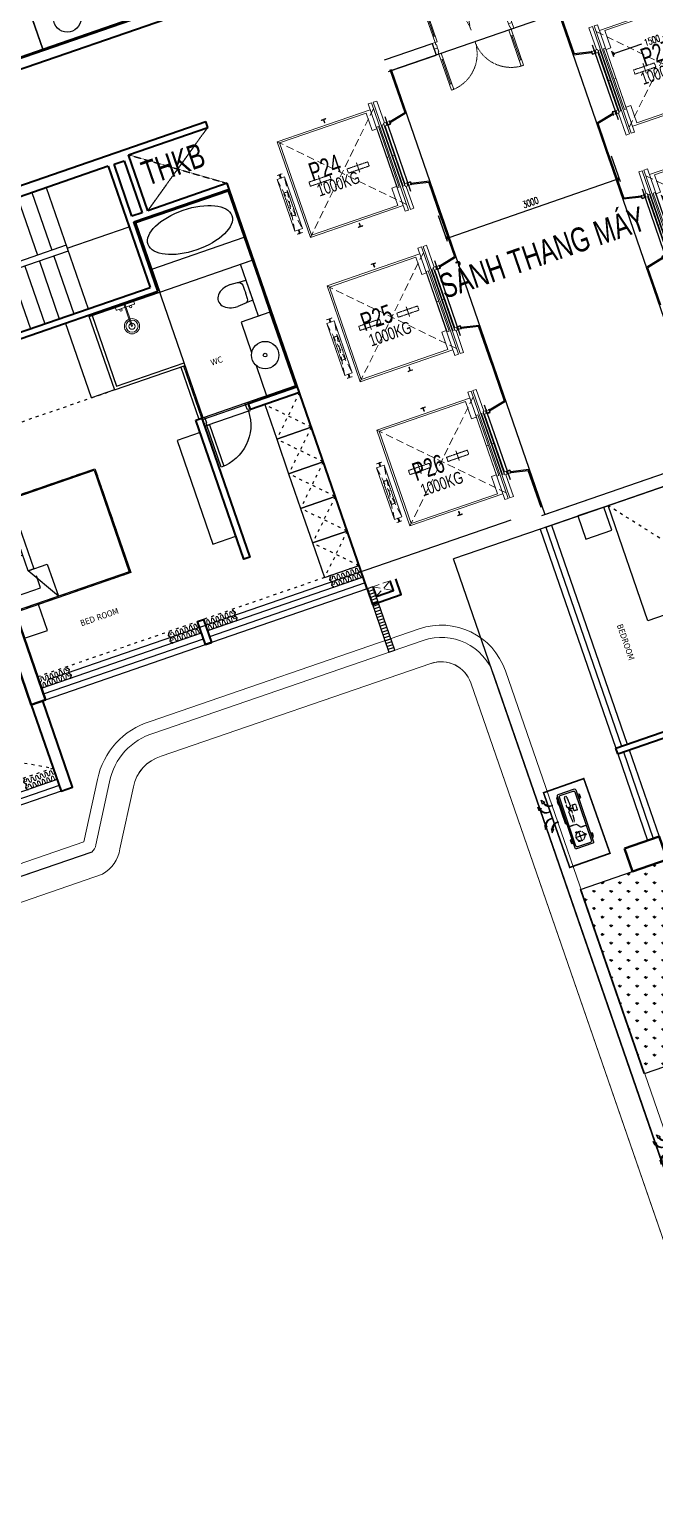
# Model space of a CAD drawing. Header units: millimetres. Extents: x -361681467 to 361175952, y -1292982 to 1550216.
# Drawn here: x -78255 to -68012, y 20331 to 44572 of the extents above; entities that cross this region are included whole.
import ezdxf
from ezdxf.enums import TextEntityAlignment as Align
from ezdxf.xclip import XClip

# ---------------------------------------------------------------- set-up
doc = ezdxf.new("R2010")
doc.units = ezdxf.units.MM
doc.header["$MEASUREMENT"] = 0
doc.header["$XCLIPFRAME"] = 0
for name, pattern in [('220126_HDN_HBA typical plan$0$HIDDEN', [0.375, 0.25, -0.125]), ('ACAD_ISO03W100', [30, 12, -18]), ('HIDDEN', [0.375, 0.25, -0.125]), ('Xref_ST_MBDV Cot vach 30.7.2022$0$CENTERX2', [4, 2.5, -0.5, 0.5, -0.5]), ('Xref_ST_MBDV Cot vach 30.7.2022$0$HIDDEN', [0.375, 0.25, -0.125]), ('Xref_ST_MBDV Cot vach 30.7.2022$0$HIDDEN2', [0.1875, 0.125, -0.0625]), ('Xref_ST_MBDV Cot vach 30.7.2022$0$PHANTOMX2', [5, 2.5, -0.5, 0.5, -0.5, 0.5, -0.5])]:
    doc.linetypes.add(name, pattern=pattern)
for name, color, linetype, lineweight in [('00_duong_QH', 7, 'Continuous', 9), ('A-NoiThat', 39, 'Continuous', 13), ('AUDIT_I_220808132811-11', 7, 'Continuous', 9), ('CIC36 net manh', 8, 'Continuous', 9), ('KT-Kich thuoc', 159, 'Continuous', 18), ('KT-lomo nuoc', 3, 'HIDDEN', 5), ('KT-Net cat', 1, 'Continuous', 40), ('KT-Net cot vach', 2, 'Continuous', 50), ('Xref_ST_MBDV Cot vach 30.7.2022$0$CUA', 37, 'Continuous', 13), ('Xref_ST_MBDV Cot vach 30.7.2022$0$KT-Noi that', 36, 'Continuous', 9)]:
    doc.layers.add(name, color=color, linetype=linetype, lineweight=lineweight)
for name, color, linetype in [('1VinaPVC-Text', 9, 'Continuous'), ('A-_FURN----_E-_N', 251, 'Continuous'), ('A-_SANIEQPT_E-_N', 251, 'Continuous'), ('A-FLOR-STRS', 1, 'Continuous'), ('A-LANDSCAPE', 113, 'Continuous'), ('AC-EAD', 6, 'Continuous'), ('IDEA - dim', 251, 'Continuous'), ('Kaka - ph', 7, 'Continuous'), ('KT-Net manh', 139, 'Continuous'), ('KT-Noi that', 32, 'Continuous'), ('Xref_ST_MBDV Cot vach 30.7.2022$0$KT-Khuat', 9, 'Xref_ST_MBDV Cot vach 30.7.2022$0$HIDDEN'), ('Xref_ST_MBDV Cot vach 30.7.2022$0$KT-Net manh', 139, 'Continuous'), ('Xref_ST_MBDV Cot vach 30.7.2022$0$KT-Text', 7, 'Continuous'), ('Xref_ST_MBDV Cot vach 30.7.2022$0$KT-Tuong', 1, 'Continuous')]:
    doc.layers.add(name, color=color, linetype=linetype)
doc.styles.add('Tahoma', font='tahoma.ttf')
doc.styles.add('Xref_ST_MBDV Cot vach 30.7.2022$0$Arial', font='arial.ttf', dxfattribs={"width": 0.7})
doc.styles.add('Xref_ST_MBDV Cot vach 30.7.2022$0$DIM', font='vnsimli.shx', dxfattribs={"width": 0.7})
doc.styles.add('Xref_ST_MBDV Cot vach 30.7.2022$0$xref.N.Cot vach tang N2$0$DIM', font='vnsimli.shx', dxfattribs={"width": 0.7})
doc.dimstyles.new('Xref_ST_MBDV Cot vach 30.7.2022$0$CCU 1-100 A1', dxfattribs={"dimscale": 100, "dimtxt": 2.2, "dimasz": 1, "dimexe": 1, "dimexo": 0, "dimgap": 1, "dimtad": 1, "dimdec": 0, "dimdsep": 46, "dimtxsty": 'Xref_ST_MBDV Cot vach 30.7.2022$0$DIM', "dimblk1": 'Xref_ST_MBDV Cot vach 30.7.2022$0$_ARCHTICK', "dimblk2": 'Xref_ST_MBDV Cot vach 30.7.2022$0$_ARCHTICK', "dimsah": 1, "dimcen": 0, "dimdle": 1, "dimclrd": 256, "dimclre": 256, "dimclrt": 31, "dimadec": 0, "dimazin": 0, "dimtfac": 1, "dimtdec": 0, "dimtix": 1, "dimtmove": 2, "dimatfit": 3, "dimldrblk": 'Xref_ST_MBDV Cot vach 30.7.2022$0$_ARCHTICK', "dimfxl": 8, "dimtolj": 1, "dimarcsym": 0})
doc.dimstyles.new('Xref_ST_MBDV Cot vach 30.7.2022$0$xref.N.Cot vach tang N2$0$CCU 1-100 A1', dxfattribs={"dimscale": 100, "dimtxt": 2.2, "dimasz": 1, "dimexe": 1, "dimexo": 0, "dimgap": 1, "dimtad": 1, "dimdec": 0, "dimdsep": 46, "dimtxsty": 'Xref_ST_MBDV Cot vach 30.7.2022$0$xref.N.Cot vach tang N2$0$DIM', "dimblk1": 'Xref_ST_MBDV Cot vach 30.7.2022$0$xref.N.Cot vach tang N2$0$_ARCHTICK', "dimblk2": 'Xref_ST_MBDV Cot vach 30.7.2022$0$xref.N.Cot vach tang N2$0$_ARCHTICK', "dimsah": 1, "dimcen": 0, "dimdle": 1, "dimclrd": 256, "dimclre": 256, "dimclrt": 31, "dimadec": 0, "dimazin": 0, "dimtfac": 1, "dimtdec": 0, "dimtix": 1, "dimtmove": 2, "dimatfit": 3, "dimldrblk": 'Xref_ST_MBDV Cot vach 30.7.2022$0$xref.N.Cot vach tang N2$0$_ARCHTICK', "dimfxl": 8, "dimtolj": 1, "dimarcsym": 0})

# ---------------------------------------------------------------- blocks, each defined once
blk = doc.blocks.new('OU DHCB')
for p, q in [((-145597, -72705), (-145627, -72711)), ((-145597, -72711), (-145627, -72711)), ((-145627, -72711), (-145627, -72774)), ((-145252, -72710), (-145247, -72711)), ((-145252, -72711), (-145247, -72711)), ((-145247, -72711), (-145247, -72774)), ((-145600, -72742), (-145627, -72742)), ((-145597, -72774), (-145627, -72774)), ((-145597, -72780), (-145627, -72774)), ((-145614, -72729), (-145614, -72756)), ((-145252, -72742), (-145246, -72742)), ((-145252, -72774), (-145247, -72774)), ((-145252, -72775), (-145247, -72774)), ((-145597, -73376), (-145627, -73382)), ((-145597, -73382), (-145627, -73382)), ((-145627, -73446), (-145627, -73382)), ((-145600, -73414), (-145627, -73414)), ((-145597, -73446), (-145627, -73446)), ((-145597, -73452), (-145627, -73446)), ((-145614, -73427), (-145614, -73400)), ((-145277, -73376), (-145247, -73382)), ((-145277, -73382), (-145247, -73382)), ((-145277, -73446), (-145247, -73446)), ((-145277, -73452), (-145247, -73446)), ((-145273, -73414), (-145246, -73414)), ((-145260, -73427), (-145260, -73400)), ((-145247, -73446), (-145247, -73382))]:
    blk.add_line(p, q)
at = {"ltscale": 10}
for p, q in [((-145597, -72628), (-145597, -73528)), ((-145297, -72608), (-145577, -72608)), ((-145568, -72656), (-145568, -73503)), ((-145324, -72636), (-145548, -72636)), ((-145302, -73503), (-145302, -72656)), ((-145277, -73528), (-145277, -72628)), ((-145252, -72667), (-145277, -72634)), ((-145252, -72667), (-145252, -73092)), ((-145252, -73092), (-145277, -73118)), ((-145577, -73548), (-145297, -73548)), ((-145548, -73523), (-145324, -73523))]:
    blk.add_line(p, q, dxfattribs=at)
at = {"linetype": 'HIDDEN', "ltscale": 1.5}
for p, q in [((-145414, -72691), (-145425, -72850)), ((-145392, -72679), (-145401, -72679)), ((-145367, -72850), (-145378, -72691)), ((-145414, -73101), (-145425, -72941)), ((-145412, -72928), (-145403, -72928)), ((-145403, -72928), (-145403, -72902)), ((-145403, -72902), (-145389, -72902)), ((-145389, -72928), (-145389, -72902)), ((-145389, -72928), (-145380, -72928)), ((-145367, -72941), (-145378, -73101)), ((-145505, -73371), (-145522, -73371)), ((-145514, -73362), (-145514, -73380)), ((-145511, -73371), (-145338, -73371)), ((-145424, -73458), (-145424, -73284)), ((-145372, -73298), (-145387, -73289)), ((-145387, -73453), (-145372, -73444)), ((-145384, -73301), (-145375, -73286)), ((-145384, -73441), (-145375, -73456))]:
    blk.add_line(p, q, dxfattribs=at)
for points in [[(-145514, -72845), (-145514, -72947), (-145460, -72947), (-145460, -72845)], [(-145438, -72893), (-145378, -72893), (-145378, -72899), (-145438, -72899)]]:
    blk.add_lwpolyline(points, close=True, dxfattribs=at)
for points in [[(-145460, -72902), (-145440, -72902), (-145440, -72889), (-145460, -72889)], [(-145412, -72864), (-145403, -72864), (-145403, -72890), (-145389, -72890), (-145389, -72864), (-145380, -72864)], [(-145568, -73236), (-145478, -73236), (-145422, -73168), (-145302, -73168)]]:
    blk.add_lwpolyline(points, dxfattribs=at)
for points in [[(-145499, -73386), (-145517, -73379, -0.677033), (-145517, -73363), (-145499, -73356)], [(-145401, -73299), (-145385, -73287, -0.677033), (-145371, -73295), (-145374, -73314)], [(-145374, -73428), (-145371, -73447, -0.677033), (-145385, -73455), (-145401, -73443)]]:
    blk.add_lwpolyline(points, format="xyb", dxfattribs=at)
for centre in [(-145614, -72742), (-145614, -73414), (-145260, -73414)]:
    blk.add_circle(centre, 6.4)
blk.add_circle((-145424, -73371), 75.8, dxfattribs=at)
at = {"ltscale": 10}
for centre, radius, start, end in [((-145577, -72628), 20, 90, 180), ((-145548, -72656), 20, 90, 180), ((-145324, -72658), 22.3, 5.8369, 90.896), ((-145297, -72628), 20, 0, 90), ((-145577, -73528), 20, 180, 270), ((-145548, -73503), 20, 180, 270), ((-145324, -73501), 22.3, 269.104, 354.1631), ((-145297, -73528), 20, 270, 0)]:
    blk.add_arc(centre, radius, start, end, dxfattribs=at)
at = {"linetype": 'HIDDEN', "ltscale": 1.5, "extrusion": (-3.70596e-18, -2.30289e-31, -1)}
for centre, start_param, end_param in [((-145401, -72692), 3.221423, 4.712389), ((-145392, -72692), 4.712389, 6.203355), ((-145412, -72851), 1.570796, 3.221423), ((-145412, -72940), 3.061763, 4.712389), ((-145380, -72851), -0.07983, 1.570796), ((-145380, -72940), 4.712389, 6.363015), ((-145401, -73100), 1.570796, 3.061763), ((-145392, -73100), 0.07983, 1.570796)]:
    blk.add_ellipse(centre, major_axis=(13.5, 0), ratio=0.942858, start_param=start_param, end_param=end_param, dxfattribs=at)
blk = doc.blocks.new('ki hieu qt')
at = {"layer": 'AC-EAD', "color": 7}
for points in [[(-276796163327.46399, 549769551681.08936), (-276796163446.06061, 549769551567.15027)], [(-276796163338.91742, 549769551517.02808), (-276796163327.46399, 549769551681.08936)], [(-276796163396.68091, 549769551574.91687), (-276796163446.06061, 549769551567.15027)], [(-276796163338.91742, 549769551517.02808), (-276796163364.60309, 549769551559.91077)], [(-276796163110.55872, 549769551464.18396), (-276796163229.15527, 549769551350.24487)], [(-276796163179.7757, 549769551358.0116), (-276796163229.15527, 549769551350.24487)], [(-276796163122.01202, 549769551300.1228), (-276796163147.69757, 549769551343.00525)], [(-276796163122.01202, 549769551300.1228), (-276796163110.55872, 549769551464.18396)], [(-276796163338.91742, 549769550438.05444), (-276796163364.60309, 549769550395.17175)], [(-276796163338.91742, 549769550438.05444), (-276796163327.46399, 549769550273.99316)], [(-276796163179.7757, 549769550597.07092), (-276796163229.15527, 549769550604.83765)], [(-276796163110.55872, 549769550490.89856), (-276796163229.15527, 549769550604.83765)], [(-276796163122.01202, 549769550654.95972), (-276796163147.69757, 549769550612.07727)], [(-276796163122.01202, 549769550654.95972), (-276796163110.55872, 549769550490.89856)], [(-276796163396.68091, 549769550380.16565), (-276796163446.06061, 549769550387.93225)], [(-276796163327.46399, 549769550273.99316), (-276796163446.06061, 549769550387.93225)]]:
    blk.add_lwpolyline(points, dxfattribs=at)
for centre, radius, start, end in [((-276796163644.43658, 549769551622.97937), 286.85271, 255.4344489796, 347.3073344549), ((-276796163679.50098, 549769551631.34888), 288.39512, 262.6147275282, 348.709269443), ((-276796163427.53119, 549769551406.0741), 286.85271, 255.4344489796, 347.3073344549), ((-276796163462.59583, 549769551414.44348), 288.39512, 262.6147275282, 348.709269443), ((-276796163644.43658, 549769550332.10315), 286.85271, 12.6929583541, 104.5668063709), ((-276796163679.50098, 549769550323.73364), 288.39512, 11.2914770354, 97.3853094213), ((-276796163427.53119, 549769550549.00842), 286.85271, 12.6929583541, 104.5668063709), ((-276796163462.59583, 549769550540.63904), 288.39512, 11.2914770354, 97.3853094213)]:
    blk.add_arc(centre, radius, start, end, dxfattribs=at)
blk = doc.blocks.new('DHCB.1')
at = {"xscale": -1, "rotation": 106.4733300107783}
blk.add_blockref('OU DHCB', (-194860, -237776), dxfattribs=at)
at = {"xscale": 0.4, "yscale": 0.4, "zscale": 0.4, "rotation": 286.4738024344239}
blk.add_blockref('ki hieu qt', (-179483459312, -168534274839), dxfattribs=at)
blk = doc.blocks.new('Xref_ST_MBDV Cot vach 30.7.2022$0$_Open90')
at = {"color": 0, "linetype": 'ByBlock', "lineweight": -2}
for p, q in [((0, 0), (-1, 0)), ((-0.5, 0.5), (0, 0)), ((0, 0), (-0.5, -0.5))]:
    blk.add_line(p, q, dxfattribs=at)
blk = doc.blocks.new('*D20')
at = {"layer": 'Defpoints', "color": 5, "transparency": 16777216}
for p, q in [((-2230, 1494), (-2230, 1596)), ((-2180, 1546), (-1728, 1546)), ((-780, 1546), (-1372, 1546)), ((-730, 1457), (-730, 1596))]:
    blk.add_line(p, q, dxfattribs=at)
at = {"layer": 'Defpoints', "color": 0, "transparency": 16777216}
for p in [(-2230, 1546), (-2230, 1494, 0), (-730, 1457, 0)]:
    blk.add_point(p, dxfattribs=at)
at = {"layer": 'Defpoints', "color": 5, "transparency": 16777216, "xscale": 50, "yscale": 50, "zscale": 50, "rotation": 180}
blk.add_blockref('Xref_ST_MBDV Cot vach 30.7.2022$0$_Open90', (-2230, 1546), dxfattribs=at)
at = {"layer": 'Defpoints', "color": 5, "transparency": 16777216, "xscale": 50, "yscale": 50, "zscale": 50}
blk.add_blockref('Xref_ST_MBDV Cot vach 30.7.2022$0$_Open90', (-730, 1546), dxfattribs=at)
at = {"layer": 'Defpoints', "color": 5, "transparency": 16777216, "insert": (-1550, 1546), "char_height": 110, "attachment_point": 5, "style": 'Xref_ST_MBDV Cot vach 30.7.2022$0$DIM'}
blk.add_mtext('\\A1;1500', dxfattribs=at)
blk = doc.blocks.new('Xref_ST_MBDV Cot vach 30.7.2022$0$_ARCHTICK')
at = {"color": 0, "linetype": 'ByBlock', "const_width": 0.15}
blk.add_lwpolyline([(-0.5, -0.5), (0.5, 0.5)], dxfattribs=at)
blk = doc.blocks.new('*D21')
at = {"layer": 'Defpoints', "color": 5, "transparency": 16777216}
for p, q in [((-879, 1950), (-1000, 1950)), ((-950, 1900), (-950, 1328)), ((-950, 400), (-950, 972)), ((-879, 350), (-1000, 350))]:
    blk.add_line(p, q, dxfattribs=at)
at = {"layer": 'Defpoints', "color": 0, "transparency": 16777216}
for p in [(-879, 1950, 0), (-950, 350), (-879, 350, 0)]:
    blk.add_point(p, dxfattribs=at)
at = {"layer": 'Defpoints', "color": 5, "transparency": 16777216, "xscale": 50, "yscale": 50, "zscale": 50}
for p, rotation in [((-950, 1950), 90), ((-950, 350), 270)]:
    blk.add_blockref('Xref_ST_MBDV Cot vach 30.7.2022$0$_Open90', p, dxfattribs=dict(at, rotation=rotation))
at = {"layer": 'Defpoints', "color": 5, "transparency": 16777216, "insert": (-950, 1150), "char_height": 110, "attachment_point": 5, "rotation": 90, "style": 'Xref_ST_MBDV Cot vach 30.7.2022$0$DIM'}
blk.add_mtext('\\A1;1600', dxfattribs=at)
blk = doc.blocks.new('*U26')
for p, q in [((-1260, 525), (-1300, 525)), ((-1280, 100), (-1280, 525)), ((-90, 525), (-50, 525)), ((-70, 100), (-70, 525)), ((-1260, 100), (-1300, 100)), ((-90, 100), (-50, 100))]:
    blk.add_line(p, q)
for points in [[(-1300, 0), (-1260, 0), (-1260, 625), (-1300, 625)], [(-50, 0), (-90, 0), (-90, 625), (-50, 625)], [(-1350, -100), (-1290, -100), (-1290, -40), (-1300, -40), (-1300, 0), (-1350, 0)], [(0, -100), (-60, -100), (-60, -40), (-50, -40), (-50, 0), (0, 0)]]:
    blk.add_lwpolyline(points, close=True)
at = {"linetype": 'Xref_ST_MBDV Cot vach 30.7.2022$0$HIDDEN2'}
for centre, start, end in [((-1300, 0), 0, 90), ((-50, 0), 90, 180)]:
    blk.add_arc(centre, 625, start, end, dxfattribs=at)
blk = doc.blocks.new('Xref_ST_MBDV Cot vach 30.7.2022$0$xref.N.Cot vach tang N2$0$_Open90')
at = {"color": 0, "linetype": 'ByBlock', "lineweight": -2}
for p, q in [((0, 0), (-1, 0)), ((-0.5, 0.5), (0, 0)), ((0, 0), (-0.5, -0.5))]:
    blk.add_line(p, q, dxfattribs=at)
blk = doc.blocks.new('*D53')
at = {"layer": 'Defpoints', "color": 5, "transparency": 16777216}
for p, q in [((-68719, 42501), (-68574, 42081)), ((-71379, 41166), (-68638, 42112)), ((-71555, 41522), (-71410, 41102))]:
    blk.add_line(p, q, dxfattribs=at)
at = {"layer": 'Defpoints', "color": 0, "transparency": 16777216}
for p in [(-68719, 42501), (-68591, 42128), (-71555, 41522)]:
    blk.add_point(p, dxfattribs=at)
at = {"layer": 'Defpoints', "color": 5, "transparency": 16777216, "xscale": 50, "yscale": 50, "zscale": 50}
for p, rotation in [((-68591, 42128), 19.04747130685717), ((-71426, 41149), 199.0474713068571)]:
    blk.add_blockref('Xref_ST_MBDV Cot vach 30.7.2022$0$xref.N.Cot vach tang N2$0$_Open90', p, dxfattribs=dict(at, rotation=rotation))
at = {"layer": 'Defpoints', "color": 5, "transparency": 16777216, "insert": (-70043, 41738), "char_height": 110, "attachment_point": 5, "rotation": 19.0475, "style": 'Xref_ST_MBDV Cot vach 30.7.2022$0$xref.N.Cot vach tang N2$0$DIM'}
blk.add_mtext('\\A1;3000', dxfattribs=at)
blk = doc.blocks.new('Xref_ST_MBDV Cot vach 30.7.2022$0$xref.N.Cot vach tang N2$0$_ARCHTICK')
at = {"color": 0, "linetype": 'ByBlock', "const_width": 0.15}
blk.add_lwpolyline([(-0.5, -0.5), (0.5, 0.5)], dxfattribs=at)
blk = doc.blocks.new('ĂERWER')
at = {"layer": 'Xref_ST_MBDV Cot vach 30.7.2022$0$KT-Text', "style": 'Xref_ST_MBDV Cot vach 30.7.2022$0$Arial', "width": 0.7}
for s, rotation, p in [('P27', 19.0475, (-61373, 43783)), ('P24', 19.0468, (-66815, 41905)), ('P25', 19.0468, (-65966, 39447)), ('P26', 19.0468, (-65118, 36989))]:
    blk.add_text(s, height=300, rotation=rotation, dxfattribs=at).set_placement(p, align=Align.CENTER)
for rotation, p in [(19.0475, (-61642, 43402)), (19.0468, (-66948, 41571)), (19.0468, (-66099, 39113)), (19.0468, (-65251, 36656))]:
    blk.add_text('1000KG', height=200, rotation=rotation, dxfattribs=at).set_placement(p)
blk = doc.blocks.new('Louvre')
for p, q in [((-390, 976, 0), (-295, 1009, 0)), ((-374, 929, 0), (-279, 961, 0)), ((-357, 881, 0), (-263, 914, 0)), ((-341, 834, 0), (-246, 867, 0)), ((-325, 787, 0), (-230, 820, 0)), ((-308, 740, 0), (-214, 772, 0)), ((-292, 692, 0), (-197, 725, 0)), ((-276, 645, 0), (-181, 678, 0)), ((-260, 598, 0), (-165, 631, 0)), ((-243, 551, 0), (-148, 583, 0)), ((-227, 503, 0), (-132, 536, 0)), ((-211, 456, 0), (-116, 489, 0)), ((-194, 409, 0), (-99, 442, 0)), ((-178, 362, 0), (-83, 394, 0)), ((-162, 314, 0), (-67, 347, 0)), ((-145, 267, 0), (-50, 300, 0)), ((-129, 220, 0), (-34, 253, 0)), ((-113, 172, 0), (-18, 205, 0)), ((-96, 125, 0), (-1, 158, 0)), ((-80, 78, 0), (15, 111, 0)), ((-64, 31, 0), (31, 63, 0)), ((-47, -17, 0), (48, 16, 0))]:
    blk.add_line(p, q)
at = {"elevation": 0}
blk.add_lwpolyline([(48, 16), (-311, 1056), (-406, 1023), (-47, -17)], close=True, dxfattribs=at)
blk = doc.blocks.new('*U151')
for points in [[(397, -484), (464, -466), (394, -466)], [(483, -399), (465, -396), (464, -466)]]:
    blk.add_hatch(color=256).paths.add_polyline_path(points)
blk.add_line((464, -466), (417, -419))
for points in [[(397, -484), (464, -466), (394, -466)], [(483, -399), (465, -396), (464, -466)]]:
    blk.add_lwpolyline(points, close=True)
for centre in [(17, -17), (86, -88), (155, -157), (225, -227), (294, -297), (364, -367)]:
    blk.add_ellipse(centre, major_axis=(34.5, 32), ratio=0.523888, start_param=4.73172, end_param=7.873313)
at = {"extrusion": (0, 0, -1)}
for centre in [(52, -52), (121, -123), (190, -192), (260, -262), (329, -332), (399, -402)]:
    blk.add_ellipse(centre, major_axis=(-32.1, -34.4), ratio=0.523888, start_param=4.73172, end_param=7.873313, dxfattribs=at)
blk = doc.blocks.new('*U148')
at = {"layer": 'A-_FURN----_E-_N', "linetype": 'Continuous'}
for points in [[(-900, 600), (-900, 1000), (-1350, 1000), (-1350, 600)], [(-900, -1000), (-900, 1000), (900, 1000), (900, -1000)], [(-880, -980), (-880, 980), (880, 980), (880, -980)], [(1350, 600), (1350, 1000), (900, 1000), (900, 600)]]:
    blk.add_lwpolyline(points, close=True, dxfattribs=at)
at = {"layer": 'A-_FURN----_E-_N', "linetype": '220126_HDN_HBA typical plan$0$HIDDEN', "ltscale": 500}
blk.add_lwpolyline([(-900, -1000), (-900, 1000), (900, 1000), (900, -1000)], close=True, dxfattribs=at)
at = {"layer": 'A-_FURN----_E-_N', "linetype": 'Continuous'}
for points in [[(-55, 580), (-55, 880), (-656, 880), (-656, 480), (-448, 480)], [(646, 580), (646, 880), (45, 880), (45, 580)], [(-880, 249), (-326, 580), (880, 580), (880, 480), (-326, 480), (-326, 580), (-326, 249), (-880, 249)]]:
    blk.add_lwpolyline(points, dxfattribs=at)
blk = doc.blocks.new('220126_HDN_HBA typical plan$0$210902_YS plan 330pm ver13$0$TOTO-WC-CW822J')
at = {"color": 0}
blk.add_lwpolyline([(-177, -119), (-175, 0), (175, 0), (177, -119)], dxfattribs=at)
blk.add_lwpolyline([(-190, -270), (-183, -145, -0.39087), (-115, -78), (-28, -76, -0.013886), (28, -76), (115, -78, -0.39087), (183, -145), (190, -270)], format="xyb", dxfattribs=at)
blk.add_ellipse((0, -270), major_axis=(0, -270), ratio=0.703704, start_param=4.712389, end_param=7.853982, dxfattribs=at)
blk = doc.blocks.new('A$C2A980E36')
at = {"ltscale": 0.5}
blk.add_lwpolyline([(-10, 0), (10, 0), (10, 400), (-10, 400)], close=True, dxfattribs=at)
blk.add_lwpolyline([(160, 60), (160, 30, -0.414214), (150, 20), (-150, 20, -0.414214), (-160, 30), (-160, 60, -0.414214), (-150, 70), (150, 70, -0.414214)], format="xyb", close=True, dxfattribs=at)
for centre, radius in [((0, 400), 125), ((0, 400), 100), ((0, 400), 50), ((-85, 90), 20), ((85, 90), 20)]:
    blk.add_circle(centre, radius, dxfattribs=at)
blk = doc.blocks.new('d800')
blk.add_line((760, 70), (40, 70))
for points in [[(40, 790), (40, 70), (85, 70), (85, 790)], [(50, 25), (40, 25), (40, 70), (0, 70), (0, -70), (50, -70)], [(750, 25), (760, 25), (760, 70), (800, 70), (800, -70), (750, -70)]]:
    blk.add_lwpolyline(points, close=True)
blk.add_arc((40, 70), 720, 0, 90)
blk = doc.blocks.new('dl1')
blk.add_lwpolyline([(214079, -242260), (214079, -242360)])
at = {"layer": 'A-_FURN----_E-_N', "linetype": 'Continuous'}
blk.add_line((213229, -246860), (212429, -246860), dxfattribs=at)
for points in [[(212454, -243455), (214054, -243455), (214054, -246835), (212454, -246835)], [(211229, -244630), (211229, -245930), (210829, -245930), (210829, -244630)], [(212429, -246835), (212429, -245930), (212379, -245930), (212379, -246835)], [(214079, -246960), (213479, -246960), (213479, -247560), (214079, -247560)], [(211929, -247045), (211929, -248845), (212329, -248845), (212329, -247045)], [(214079, -247560), (213479, -247560), (213479, -248160), (214079, -248160)], [(214079, -248160), (213479, -248160), (213479, -248760), (214079, -248760)], [(214079, -248760), (213479, -248760), (213479, -249360), (214079, -249360)], [(214079, -249360), (213479, -249360), (213479, -249960), (214079, -249960)]]:
    blk.add_lwpolyline(points, close=True, dxfattribs=at)
for points in [[(211229, -244630), (211229, -245930), (212454, -245930)], [(211229, -244655), (212454, -244655)], [(211279, -244655), (211279, -245880), (212454, -245880)]]:
    blk.add_lwpolyline(points, dxfattribs=at)
at = {"layer": 'IDEA - dim'}
for p, q in [((210754, -242430), (210754, -243430)), ((211004, -242430), (211004, -243430)), ((211254, -242430), (211254, -244530)), ((211254, -243430), (208254, -243430)), ((211254, -243530), (208254, -243530)), ((210254, -243530), (210254, -244530)), ((210504, -243530), (210504, -244530)), ((210754, -243530), (210754, -244530)), ((211004, -243530), (211004, -244530)), ((211254, -243480), (212329, -243480)), ((208504, -250160), (211279, -250160)), ((214079, -250160), (211379, -250160)), ((208504, -250260), (211279, -250260)), ((208505, -250360), (211279, -250360)), ((214079, -250260), (211379, -250260)), ((214079, -250360), (211379, -250360)), ((208255, -251660), (205629, -251660)), ((208255, -251760), (205629, -251760)), ((208255, -251860), (205629, -251860))]:
    blk.add_line(p, q, dxfattribs=at)
for points in [[(214054, -243455), (212454, -243455), (212454, -244255), (214054, -244255)], [(214054, -243455), (212454, -243455), (212454, -244655), (214054, -244655)], [(214054, -244655), (214054, -245555), (213854, -245555), (213854, -244655)]]:
    blk.add_lwpolyline(points, close=True, dxfattribs=at)
blk.add_lwpolyline([(213554, -246308), (213554, -246835), (214054, -246835), (214054, -245555), (213554, -245555), (213554, -246083)], dxfattribs=at)
for radius in [225, 30]:
    blk.add_circle((213749, -246195), radius, dxfattribs=at)
blk.add_ellipse((213254, -243855), major_axis=(726, 0), ratio=0.474203, dxfattribs=at)
at = {"layer": 'KT-Net cat'}
for p, q in [((212704, -243330), (212704, -242360)), ((212704, -242360), (214079, -242360)), ((214079, -242360), (214079, -242260)), ((212329, -242430), (203754, -242430)), ((212329, -242430), (212329, -244530)), ((212429, -242430), (212604, -242430)), ((212429, -243330), (212429, -242430)), ((212604, -242430), (212604, -243330)), ((212604, -243330), (212429, -243330)), ((214079, -243330), (212704, -243330)), ((214079, -243430), (214079, -243330)), ((212429, -243430), (214079, -243430)), ((212429, -244630), (212429, -243430)), ((208254, -244530), (212329, -244530)), ((208354, -244630), (212429, -244630)), ((214079, -246860), (213229, -246860)), ((213229, -246960), (213229, -246860)), ((214079, -246960), (213229, -246960)), ((211279, -250360), (211379, -250360))]:
    blk.add_line(p, q, dxfattribs=at)
for points in [[(203754, -242430), (203754, -242260), (214079, -242260)], [(214079, -250360), (214079, -243430)], [(208254, -250360), (208254, -251860), (208454, -251860), (208454, -250360)]]:
    blk.add_lwpolyline(points, dxfattribs=at)
for points in [[(212329, -246835), (212429, -246835), (212429, -249245), (212329, -249245)], [(211279, -249960), (211379, -249960), (211379, -250360), (211279, -250360)]]:
    blk.add_lwpolyline(points, close=True, dxfattribs=at)
at = {"layer": 'KT-Net cot vach'}
blk.add_lwpolyline([(208254, -250360), (208504, -250360), (208504, -248360), (208254, -248360)], close=True, dxfattribs=at)
at = {"layer": 'KT-Net manh', "linetype": 'ACAD_ISO03W100', "ltscale": 4}
for p, q in [((211229, -245930), (208354, -245930)), ((214079, -247560), (213479, -246960)), ((214079, -246960), (213479, -247560)), ((214079, -248160), (213479, -247560)), ((214079, -247560), (213479, -248160)), ((214079, -248760), (213479, -248160)), ((214079, -248160), (213479, -248760)), ((214079, -249360), (213479, -248760)), ((214079, -248760), (213479, -249360)), ((214079, -249960), (213479, -249360)), ((214079, -249360), (213479, -249960)), ((208504, -249960), (211279, -249960)), ((214079, -249960), (211379, -249960)), ((208255, -251460), (205629, -251460))]:
    blk.add_line(p, q, dxfattribs=at)
blk.add_lwpolyline([(202704, -248360), (208254, -251460)], dxfattribs=at)
at = {"layer": 'Xref_ST_MBDV Cot vach 30.7.2022$0$KT-Khuat', "linetype": 'Xref_ST_MBDV Cot vach 30.7.2022$0$HIDDEN', "ltscale": 5}
for p, q in [((212704, -243330), (214079, -242360)), ((212704, -242360), (214079, -243330))]:
    blk.add_line(p, q, dxfattribs=at)
at = {"layer": 'A-_FURN----_E-_N', "linetype": 'Continuous', "extrusion": (0, 0, -1), "zscale": -1, "rotation": 179.9999999999898}
blk.add_blockref('d800', (-212429, -246905), dxfattribs=at)
at = {"layer": 'A-NoiThat', "rotation": 180.0000000000495}
blk.add_blockref('A$C2A980E36', (211841, -244635), dxfattribs=at)
at = {"layer": 'CIC36 net manh', "color": 8}
for p, xscale, yscale, zscale, rotation in [((208504, -250022), -0.8100000000112605, 0.8100000000112605, 0.8100000000112604, 134.8767987960406), ((208504, -250117), -0.8100000000112605, 0.8100000000112605, 0.8100000000112604, 134.8767987960406), ((211278, -250022), 0.8100000000112606, 0.8100000000112606, 0.8100000000112606, 225.1232012039866), ((211278, -250117), 0.8100000000112606, 0.8100000000112606, 0.8100000000112606, 225.1232012039866), ((211379, -250117), -0.8100000000112605, 0.8100000000112605, 0.8100000000112604, 134.8767987960406), ((211379, -250022), -0.8100000000112605, 0.8100000000112605, 0.8100000000112604, 134.8767987960406), ((214078, -250022), 0.8100000000112606, 0.8100000000112606, 0.8100000000112606, 225.1232012039866), ((214078, -250117), 0.8100000000112606, 0.8100000000112606, 0.8100000000112606, 225.1232012039866), ((208254, -251522), 0.8100000000112606, 0.8100000000112606, 0.8100000000112606, 225.1232012039866), ((208254, -251617), 0.8100000000112606, 0.8100000000112606, 0.8100000000112606, 225.1232012039866)]:
    blk.add_blockref('*U151', p, dxfattribs=dict(at, xscale=xscale, yscale=yscale, zscale=zscale, rotation=rotation))
at = {"layer": 'IDEA - dim'}
for name, p, rotation in [('220126_HDN_HBA typical plan$0$210902_YS plan 330pm ver13$0$TOTO-WC-CW822J', (213854, -245105), 270), ('*U148', (209504, -247945), 90)]:
    blk.add_blockref(name, p, dxfattribs=dict(at, rotation=rotation))
at = {"layer": '1VinaPVC-Text', "style": 'Tahoma'}
for s, p in [('WC', (212866, -246075)), ('BED ROOM', (209454, -249416))]:
    blk.add_text(s, height=100, dxfattribs=at).set_placement(p)
blk = doc.blocks.new('*U190')
at = {"layer": 'KT-lomo nuoc', "ltscale": 500}
for p, q in [((297, -43), (-24, -168)), ((273, -211), (0, 0))]:
    blk.add_line(p, q, dxfattribs=at)
blk.add_lwpolyline([(297, -43), (273, -211), (-24, -168), (0, 0)], close=True, dxfattribs=at)
blk = doc.blocks.new('CTN TN T39')
at = {"layer": 'KT-Net cat', "elevation": 0}
for points in [[(-62410, 8336), (-62322, 8080), (-61849, 8244), (-61937, 8499)], [(-62316, 8368), (-62260, 8208), (-61976, 8305), (-62032, 8466)]]:
    blk.add_lwpolyline(points, dxfattribs=at)
at = {"layer": 'KT-lomo nuoc', "linetype": 'HIDDEN', "xscale": -0.9999999999999997, "rotation": 10.8976534755902}
blk.add_blockref('*U190', (-62032, 8466, 0), dxfattribs=at)
blk = doc.blocks.new('SP1')
at = {"layer": 'A-_SANIEQPT_E-_N'}
blk.add_lwpolyline([(19685, 1495), (20385, 1495, -0.414214), (20885, 995), (20885, 195), (19685, 195)], format="xyb", close=True, dxfattribs=at)
at = {"layer": 'IDEA - dim'}
for points in [[(20885, 2820), (20885, 2695), (23075, 2695), (23075, 695), (22875, 695), (22875, 195), (19685, 195), (19685, 995), (19065, 995), (19065, 2695), (20085, 2695), (20085, 2720)], [(22493, 695), (22875, 695), (22875, 195), (20885, 195), (20885, 695), (21267, 695)]]:
    blk.add_lwpolyline(points, dxfattribs=at)
blk.add_circle((21430, 540), 225, dxfattribs=at)
at = {"layer": 'KT-Net cat'}
for p, q in [((23300, 0), (19560, 0)), ((22900, 170), (19660, 170))]:
    blk.add_line(p, q, dxfattribs=at)
blk = doc.blocks.new('SP4')
at = {"layer": 'A-LANDSCAPE'}
h = blk.add_hatch(dxfattribs=at)
h.set_pattern_fill('GRASS', color=256, scale=200, angle=-19.0471)
h.set_pattern_definition([(70.95286, (54586.44, -45600.43), (-87.5263, 179.83088), [37.5, -245.3427]), (25.95286, (54586.44, -45600.43), (-87.5263, 179.8309), [37.5, -162.5]), (115.95286, (54586.44, -45600.43), (-179.8309, -87.5263), [37.5, -162.5])])
h.paths.add_polyline_path([(1900, 2600), (1900, 3800), (400, 3800), (400, 3900), (400, 5800), (0, 5800), (-900, 5800), (-900, 2600)])
at = {"layer": 'IDEA - dim'}
for p, q in [((400, 11600), (-1100, 11600)), ((9600, 11600), (400, 11600)), ((400, 11600), (400, 7800)), ((500, 11600), (500, 7800)), ((600, 11600), (600, 7800)), ((400, 7700), (400, 6200)), ((500, 7700), (500, 6200)), ((600, 7700), (600, 6200))]:
    blk.add_line(p, q, dxfattribs=at)
for points in [[(0, 0), (-1100, 0), (-1100, 11600)], [(1900, 2600), (-900, 2600), (-900, 5800), (0, 5800)]]:
    blk.add_lwpolyline(points, dxfattribs=at)
for points in [[(1055, 11200), (1505, 11200), (1505, 11600), (1055, 11600)], [(3180, 11600), (3180, 9600), (1580, 9600), (1580, 11600)]]:
    blk.add_lwpolyline(points, close=True, dxfattribs=at)
at = {"layer": 'KT-Net cat'}
for p, q in [((400, 7800), (6030, 7800)), ((400, 7700), (400, 7800)), ((400, 7700), (6030, 7700))]:
    blk.add_line(p, q, dxfattribs=at)
at = {"layer": 'KT-Net cot vach'}
blk.add_lwpolyline([(0, 6200), (0, 5800), (600, 5800), (600, 6200)], close=True, dxfattribs=at)
at = {"layer": 'KT-Net manh', "linetype": 'ACAD_ISO03W100', "ltscale": 4}
blk.add_lwpolyline([(3180, 9600), (1580, 11600)], dxfattribs=at)
at = {"layer": '1VinaPVC-Text', "style": 'Tahoma', "text_generation_flag": 6}
blk.add_text('BEDROOM', height=100, rotation=90, dxfattribs=at).set_placement((1073, 9697))
blk = doc.blocks.new('Xref_ST_MBDV Cot vach 30.7.2022$0$TM 1000kg')
at = {"layer": 'Xref_ST_MBDV Cot vach 30.7.2022$0$KT-Net manh'}
for p, q in [((-2850, 2500), (-2850, 1742.2)), ((-2832, 2500), (-2832, 1754.4)), ((-2850, 1742.2), (-2847, 1742.2)), ((-2847, 1742.2), (-2847, 1739.2)), ((-2550, 1674.2), (-2847, 1739.2)), ((-2550, 1692.7), (-2832, 1754.4)), ((-2500, 1800), (-2500, 500)), ((-2850, 557.8), (-2847, 557.8)), ((-2850, -100), (-2850, 557.8)), ((-2550, 625.8), (-2847, 560.8)), ((-2847, 557.8), (-2847, 560.8)), ((-2550, 607.3), (-2832, 545.6)), ((-2832, -100), (-2832, 545.6))]:
    blk.add_line(p, q, dxfattribs=at)
at = {"layer": 'Xref_ST_MBDV Cot vach 30.7.2022$0$KT-Net manh', "const_width": 2}
for points in [[(-2847, 1742.2), (-2832, 1754.4)], [(-2847, 557.8), (-2832, 545.6)]]:
    blk.add_lwpolyline(points, dxfattribs=at)
at = {"layer": 'Xref_ST_MBDV Cot vach 30.7.2022$0$KT-Net manh', "ltscale": 2}
for points in [[(-2510, 1700), (-2500, 1700), (-2500, 1650), (-2550, 1650), (-2550, 1700), (-2540, 1700), (-2540, 1690), (-2541.6, 1690), (-2541.6, 1698.4), (-2548.4, 1698.4), (-2548.4, 1651.6), (-2501.6, 1651.6), (-2501.6, 1698.4), (-2508.4, 1698.4), (-2508.4, 1690), (-2510, 1690)], [(-2510, 600), (-2500, 600), (-2500, 650), (-2550, 650), (-2550, 600), (-2540, 600), (-2540, 610), (-2541.6, 610), (-2541.6, 601.6), (-2548.4, 601.6), (-2548.4, 648.4), (-2501.6, 648.4), (-2501.6, 601.6), (-2508.4, 601.6), (-2508.4, 610), (-2510, 610)]]:
    blk.add_lwpolyline(points, close=True, dxfattribs=at)
at = {"layer": 'Xref_ST_MBDV Cot vach 30.7.2022$0$KT-Noi that', "linetype": 'Continuous', "ltscale": 2}
for p, q in [((-2460, 2080, 0), (-2460, 1700, 0)), ((-2400, 2080, 0), (-2460, 2080, 0)), ((-2400, 220, 0), (-2400, 2080, 0)), ((-2370, 220, 0), (-2370, 2080, 0)), ((-2370, 2080, 0), (-2310, 2080, 0)), ((-2310, 220, 0), (-2310, 2080, 0)), ((-2310, 1981, 0), (-700, 1981, 0)), ((-2230, 1950, 0), (-730, 1950, 0)), ((-2230, 1950, 0), (-2230, 1650, 0)), ((-730, 1950, 0), (-730, 350, 0)), ((-700, 1981, 0), (-700, 319, 0)), ((-2455, 650, 0), (-2455, 1650, 0)), ((-2441.3, 620, 0), (-2441.3, 1680, 0)), ((-2411, 1680, 0), (-2441.3, 1680, 0)), ((-2411, 620, 0), (-2411, 1680, 0)), ((-2348, 625, 0), (-2348, 1675, 0)), ((-2348, 1675, 0), (-2314, 1675, 0)), ((-2314, 625, 0), (-2314, 1675, 0)), ((-2310, 1650, 0), (-2230, 1650, 0)), ((-2411, 1150, 0), (-2441.3, 1150, 0)), ((-2314, 1150, 0), (-2348, 1150, 0)), ((-2460, 220, 0), (-2460, 600, 0)), ((-2411, 620, 0), (-2441.3, 620, 0)), ((-2348, 625, 0), (-2314, 625, 0)), ((-2310, 650, 0), (-2230, 650, 0)), ((-2230, 350, 0), (-2230, 650, 0)), ((-2310, 319, 0), (-700, 319, 0)), ((-2230, 350, 0), (-730, 350, 0)), ((-2400, 220, 0), (-2460, 220, 0)), ((-2370, 220, 0), (-2310, 220, 0))]:
    blk.add_line(p, q, dxfattribs=at)
at = {"layer": 'Xref_ST_MBDV Cot vach 30.7.2022$0$KT-Noi that', "linetype": 'Xref_ST_MBDV Cot vach 30.7.2022$0$HIDDEN', "ltscale": 500}
for p, q in [((-2370, 1981, 0), (-700, 319, 0)), ((-2370, 319, 0), (-700, 1981, 0)), ((-495, 1400, 0), (-625, 500, 0)), ((-495, 500, 0), (-625, 1400, 0))]:
    blk.add_line(p, q, dxfattribs=at)
at = {"layer": 'Xref_ST_MBDV Cot vach 30.7.2022$0$KT-Noi that', "linetype": 'Continuous'}
for p, q in [((-1572.5, 2077, 0), (-1572.5, 2082, 0)), ((-1572.5, 2082, 0), (-1535, 2082, 0)), ((-1569.5, 2074, 0), (-1540.1, 2070.9, 0)), ((-1540, 2021, 0), (-1540, 2050, 0)), ((-1539, 2020, 0), (-1535, 2020, 0)), ((-1537.1, 2054.1, 0), (-1537.1, 2067.9, 0)), ((-1497.5, 2082, 0), (-1535, 2082, 0)), ((-1531, 2020, 0), (-1535, 2020, 0)), ((-1532.9, 2054.1, 0), (-1532.9, 2067.9, 0)), ((-1530, 2021, 0), (-1530, 2050, 0)), ((-1500.5, 2074, 0), (-1529.9, 2070.9, 0)), ((-1497.5, 2077, 0), (-1497.5, 2082, 0)), ((-603.5, 1460, 0), (-574.4, 1460, 0)), ((-603.5, 1456.8, 0), (-603.5, 1460, 0)), ((-603.5, 1456.8, 0), (-574.4, 1456.8, 0)), ((-516.5, 1460, 0), (-545.6, 1460, 0)), ((-516.5, 1456.8, 0), (-545.6, 1456.8, 0)), ((-516.5, 1456.8, 0), (-516.5, 1460, 0)), ((-568.2, 1406.2, 0), (-568.2, 1450.6, 0)), ((-565, 1406.2, 0), (-565, 1450.6, 0)), ((-558, 1403.2, 0), (-562, 1403.2, 0)), ((-558, 1400, 0), (-562, 1400, 0)), ((-555, 1406.2, 0), (-555, 1450.6, 0)), ((-551.8, 1406.2, 0), (-551.8, 1450.6, 0)), ((-568.2, 493.8, 0), (-568.2, 449.4, 0)), ((-565, 493.8, 0), (-565, 449.4, 0)), ((-558, 500, 0), (-562, 500, 0)), ((-558, 496.8, 0), (-562, 496.8, 0)), ((-555, 493.8, 0), (-555, 449.4, 0)), ((-551.8, 493.8, 0), (-551.8, 449.4, 0)), ((-1540, 279, 0), (-1540, 250, 0)), ((-1539, 280, 0), (-1535, 280, 0)), ((-1537.1, 245.9, 0), (-1537.1, 232.1, 0)), ((-1531, 280, 0), (-1535, 280, 0)), ((-1532.9, 245.9, 0), (-1532.9, 232.1, 0)), ((-1530, 279, 0), (-1530, 250, 0)), ((-603.5, 443.2, 0), (-574.4, 443.2, 0)), ((-603.5, 440, 0), (-574.4, 440, 0)), ((-516.5, 443.2, 0), (-545.6, 443.2, 0)), ((-516.5, 440, 0), (-545.6, 440, 0)), ((-1572.5, 223, 0), (-1572.5, 218, 0)), ((-1572.5, 218, 0), (-1535, 218, 0)), ((-1569.5, 226, 0), (-1540.1, 229.1, 0)), ((-1497.5, 218, 0), (-1535, 218, 0)), ((-1500.5, 226, 0), (-1529.9, 229.1, 0)), ((-1497.5, 223, 0), (-1497.5, 218, 0))]:
    blk.add_line(p, q, dxfattribs=at)
at = {"layer": 'Xref_ST_MBDV Cot vach 30.7.2022$0$KT-Noi that', "linetype": 'Xref_ST_MBDV Cot vach 30.7.2022$0$CENTERX2'}
for p, q in [((-1815, 1236, 0), (-1815, 1066.7, 0)), ((-1155, 1236, 0), (-1155, 1066.7, 0))]:
    blk.add_line(p, q, dxfattribs=at)
at = {"layer": 'Xref_ST_MBDV Cot vach 30.7.2022$0$KT-Noi that', "linetype": 'Continuous', "ltscale": 2, "elevation": 0}
for points in [[(-2485, 1700), (-2445, 1700), (-2445, 1650), (-2485, 1650)], [(-495, 1400), (-625, 1400), (-625, 500), (-495, 500)], [(-2485, 600), (-2445, 600), (-2445, 650), (-2485, 650)]]:
    blk.add_lwpolyline(points, close=True, dxfattribs=at)
at = {"layer": 'Xref_ST_MBDV Cot vach 30.7.2022$0$KT-Noi that', "linetype": 'Xref_ST_MBDV Cot vach 30.7.2022$0$PHANTOMX2', "elevation": 0}
for points in [[(-1635, 1186), (-1635, 1114), (-1995, 1114), (-1995, 1186)], [(-975, 1186), (-975, 1114), (-1335, 1114), (-1335, 1186)], [(-524, 1150), (-524, 750), (-596, 750), (-596, 1150)]]:
    blk.add_lwpolyline(points, close=True, dxfattribs=at)
at = {"layer": 'Xref_ST_MBDV Cot vach 30.7.2022$0$KT-Noi that', "linetype": 'Continuous'}
for centre, radius, start, end in [((-1569.5, 2077, 0), 3, 180, 270), ((-1540.1, 2067.9, 0), 3, 0, 90), ((-1542.3, 2054.7, 0), 5.25, 295.66972, 353.31728), ((-1539, 2021, 0), 1, 180, 270), ((-1529.9, 2067.9, 0), 3, 90, 180), ((-1527.7, 2054.7, 0), 5.25, 186.68272, 244.33028), ((-1531, 2021, 0), 1, 270, 0), ((-1500.5, 2077, 0), 3, 270, 0), ((-574.4, 1450.6, 0), 9.4, 0, 90), ((-574.4, 1450.6, 0), 6.2, 0, 90), ((-545.6, 1450.6, 0), 9.4, 90, 180), ((-545.6, 1450.6, 0), 6.2, 90, 180), ((-562, 1406.2, 0), 6.2, 180, 270), ((-562, 1406.2, 0), 3, 180, 270), ((-558, 1406.2, 0), 3, 270, 0), ((-558, 1406.2, 0), 6.2, 270, 0), ((-562, 493.8, 0), 6.2, 90, 180), ((-562, 493.8, 0), 3, 90, 180), ((-558, 493.8, 0), 6.2, 0, 90), ((-558, 493.8, 0), 3, 0, 90), ((-1539, 279, 0), 1, 90, 180), ((-1542.3, 245.3, 0), 5.25, 6.68272, 64.33028), ((-1527.7, 245.3, 0), 5.25, 115.66972, 173.31728), ((-1531, 279, 0), 1, 0, 90), ((-574.4, 449.4, 0), 6.2, 270, 0), ((-574.4, 449.4, 0), 9.4, 270, 0), ((-545.6, 449.4, 0), 9.4, 180, 270), ((-545.6, 449.4, 0), 6.2, 180, 270), ((-1569.5, 223, 0), 3, 90, 180), ((-1540.1, 232.1, 0), 3, 270, 0), ((-1529.9, 232.1, 0), 3, 180, 270), ((-1500.5, 223, 0), 3, 0, 90)]:
    blk.add_arc(centre, radius, start, end, dxfattribs=at)
at = {"layer": 'Defpoints', "color": 5}
for base, p1, p2, angle, picture, middle in [((-950.2, 350), (-879.1, 1950, 0), (-879.1, 350, 0), 90, '*D21', (-950.2, 1150)), ((-2230, 1545.8), (-730, 1457.2, 0), (-2230, 1494.3, 0), 180, '*D20', (-1550.1, 1545.8))]:
    dim = blk.add_linear_dim(base=base, p1=p1, p2=p2, angle=angle, dimstyle='Xref_ST_MBDV Cot vach 30.7.2022$0$CCU 1-100 A1', override={"dimscale": 50, "dimblk1": 'Xref_ST_MBDV Cot vach 30.7.2022$0$_Open90', "dimblk2": 'Xref_ST_MBDV Cot vach 30.7.2022$0$_Open90', "dimclrd": 5, "dimclre": 5, "dimclrt": 5, "dimlwd": 65535, "dimlwe": 65535}, dxfattribs=at)
    dim.commit()
    dim.dimension.update_dxf_attribs({"geometry": picture, "text_midpoint": middle, "dimtype": 128})

msp = doc.modelspace()

# ---------------------------------------------------------------- linework, layer by layer
msp.add_line((-77235.6, 31089.8), (-100030.2, 23225.5))
at = {"layer": '00_duong_QH', "color": 251, "extrusion": (7.52316e-37, 3.29453e-06, 1), "elevation": -0.7}
for points in [[(-73995.4, 47058.4), (-74402.9, 48238.6), (-74743.3, 49264.2, -0.5721349), (-70356.3, 55577), (-70356.3, 55577), (-55283.7, 51221.9, -0.260044), (-52353, 48619), (-48213, 36692.5), (-46490.6, 31673.7, -0.0851587), (-46189.3, 29842.7), (-46199.4, 28170.4), (-43263.5, 28170.4, -0.4853325), (-42963.5, 28570.4), (-14846.4, 28570.4, -0.3325648), (-9646.5, 23917.1), (-8080.4, 16402), (-8041.4, 16200.2), (-7198.6, 12371.4, -0.4743644), (-12357.6, 6070.4), (-45142.5, 6070.4), (-57495, 6070.4, -0.3210444), (-62697.4, 9785.7), (-71022.3, 33863.9, 0.4109427), (-71669.2, 34182.9)], [(-74274, 48517.7), (-74557.5, 49338.9, -0.5685039), (-70391.7, 55379.1), (-55333, 51027.9, -0.2604471), (-52542.1, 48553.7), (-48414.3, 36622.8), (-46679.6, 31608.3, -0.0851587), (-46389.3, 29843.9), (-46399.4, 28170.4)], [(-73558.8, 45793.9), (-75577.2, 45087.9), (-77995, 52090.9, 0.3654504), (-82706.7, 54156.4), (-111642.4, 44174.2, 0.4561586), (-113858.8, 38521.1), (-105745.6, 24907.3, 0.3106789), (-99582.6, 22936), (-77059.8, 30727.4, 0.2299221), (-76774.9, 31142.1), (-76554, 32158.8, -0.2831678), (-76095.2, 32660.4), (-71674.8, 34181), (-71674.8, 34181)], [(-78171.5, 52030, 0.3727735), (-82212.1, 53914.3), (-111647.8, 43759.2, 0.4585216), (-113692.5, 38607.4), (-105778.2, 25327.4, 0.355305), (-100030.2, 23225.5), (-77235.6, 31089.8, 0.2042795), (-77169.3, 31210.9), (-76945.5, 32240.8, -0.2754116), (-76217.7, 33041.3), (-71805.3, 34559.2)], [(-7605.7, 12428.3, -0.4622607), (-12359, 6670.4), (-57540.4, 6680.2, -0.3200303), (-62128.4, 9976.3), (-70455.2, 34060, 0.4141945), (-71870.6, 34748.2, 0.4141945)], [(-103882.8, 23752.5, 0.213773), (-100095.4, 23414.5), (-77363.9, 31257.1), (-77141.2, 32282, -0.2743066), (-76279.5, 33231.5), (-71870.3, 34748.3)], [(-7408.8, 12463.3, -0.4623502), (-12357.6, 6470.4), (-57540.8, 6480.2, -0.3200236), (-62317.6, 9911.4), (-70644.2, 33994.6, 0.4141945), (-71805.3, 34559.2)]]:
    msp.add_lwpolyline(points, format="xyb", dxfattribs=at)
at = {"layer": 'A-FLOR-STRS', "elevation": -0.7}
msp.add_lwpolyline([(-77948.9, 33919.1), (-70363.2, 36538.1)], dxfattribs=at)
at = {"layer": 'AUDIT_I_220808132811-11', "elevation": 0}
for points in [[(-75583.8, 45106.9), (-77998.7, 52101.6, 0.3643585), (-82706.7, 54156.4), (-111642.4, 44174.2, 0.4519048), (-113858.8, 38521.1), (-105745.6, 24907.3, 0.3106789), (-99582.6, 22936), (-77059.8, 30727.4, 0.2299221), (-76774.9, 31142.1), (-76554, 32158.8, -0.27899), (-76095.2, 32660.4), (-71674.8, 34181, -0.4143404), (-71022.3, 33863.9), (-62693, 9773.2, 0.3197537), (-57495, 6070.4), (-12357.6, 6070.4, 0.4808686), (-7217, 12501.3), (-7825.7, 15196.4), (-7870.9, 15396.9), (-9646.4, 23916.5)], [(-77235.6, 31089.8, 0.2042795), (-77169.3, 31210.9), (-76945.5, 32240.8, -0.2754116), (-76217.7, 33041.3), (-71805.3, 34559.2, -0.4141945), (-70644.2, 33994.6), (-62315, 9903.9, 0.3197537), (-57495, 6470.4), (-12357.6, 6470.4, 0.3653099), (-7391.6, 10781.1)]]:
    msp.add_lwpolyline(points, format="xyb", dxfattribs=at)
at = {"layer": 'KT-Noi that', "extrusion": (0.000462014, 0.00016245, 1), "const_width": 26, "elevation": -26.7}
msp.add_lwpolyline([(-69400.2, 30837.6), (-68739.8, 31069.9), (-69170.4, 32294.5), (-69830, 32062.5), (-69400.2, 30837.6)], dxfattribs=at)
at = {"layer": 'Xref_ST_MBDV Cot vach 30.7.2022$0$KT-Net manh', "elevation": 0}
msp.add_lwpolyline([(-72323.6, 43901.4), (-69810.7, 36623), (-67069.5, 37569.4), (-69581.5, 44845.3)], close=True, dxfattribs=at)
at = {"layer": 'Xref_ST_MBDV Cot vach 30.7.2022$0$KT-Tuong'}
for p, q in [((-72436, 44074.3), (-71656.1, 44342.7)), ((-72370.9, 43885.2), (-71591, 44153.6)), ((-71656.1, 44342.7), (-71591, 44153.6)), ((-69857.8, 36606.8), (-67021.2, 37583.3)), ((-69792.7, 36417.7), (-66956.1, 37394.2))]:
    msp.add_line(p, q, dxfattribs=at)

# ---------------------------------------------------------------- block references
at = {"layer": 'Defpoints', "rotation": 19.04713627498311}
msp.add_blockref('dl1', (-356785, 202195.6), dxfattribs=at)
at = {"layer": 'KT-Kich thuoc', "color": 2}
msp.add_blockref('CTN TN T39', (-10313, 27070.4, 0), dxfattribs=at)
at = {"layer": 'KT-Net manh', "rotation": 359.9877393658974}
msp.add_blockref('Louvre', (-72317.2, 34382.6, -0.2), dxfattribs=at)
at = {"layer": 'KT-Noi that', "extrusion": (0.000463828, 0.000157195, 1), "rotation": 272.2465014185304}
for p in [(14727.9, -131220.5, -27), (16621.2, -136704.3, -27)]:
    msp.add_blockref('DHCB.1', p, dxfattribs=at)
at = {"layer": 'Xref_ST_MBDV Cot vach 30.7.2022$0$CUA', "xscale": -1, "rotation": 18.99710501133985}
msp.add_blockref('*U26', (-71656.1, 44342.7), dxfattribs=at)
at = {"layer": 'Xref_ST_MBDV Cot vach 30.7.2022$0$CUA', "rotation": 198.9971050113357}
msp.add_blockref('*U26', (-71591, 44153.6), dxfattribs=at)
at = {"layer": 'Xref_ST_MBDV Cot vach 30.7.2022$0$KT-Noi that', "rotation": 19.04748280657569}
for p in [(-66080.7, 43438.5), (-65264.8, 41075.3)]:
    msp.add_blockref('Xref_ST_MBDV Cot vach 30.7.2022$0$TM 1000kg', p, dxfattribs=at)
at = {"layer": 'Xref_ST_MBDV Cot vach 30.7.2022$0$KT-Noi that', "xscale": -1, "rotation": 19.04679309956865}
for p in [(-74209.8, 40631.9), (-73394, 38268.8), (-72578.1, 35905.6)]:
    msp.add_blockref('Xref_ST_MBDV Cot vach 30.7.2022$0$TM 1000kg', p, dxfattribs=at)
at = {"layer": 'Xref_ST_MBDV Cot vach 30.7.2022$0$KT-Text'}
ref = msp.add_blockref('ĂERWER', (-6552.1, 261.9, 0), dxfattribs=at)
XClip(ref).set_block_clipping_path([(-133489.1081807008, -21770.7940722231), (18510.8918192992, 81029.2059277769)])

# ---------------------------------------------------------------- texts
at = {"layer": 'Xref_ST_MBDV Cot vach 30.7.2022$0$KT-Text', "extrusion": (-7.74205e-08, -2.60102e-08, 1), "style": 'Xref_ST_MBDV Cot vach 30.7.2022$0$Arial', "width": 0.7}
for s, p in [('THKB', (-75835.7, 42178.3, 0)), ('SẢNH THANG MÁY', (-69783.7, 40729.2, 0))]:
    msp.add_text(s, height=400, rotation=19, dxfattribs=at).set_placement(p, align=Align.CENTER)

# ---------------------------------------------------------------- dimensions: what is measured, and where the dimension line sits
at = {"layer": 'Defpoints', "color": 5}
dim = msp.add_aligned_dim(p1=(-71555, 41522), p2=(-68719.3, 42501.1), distance=-394.2, dimstyle='Xref_ST_MBDV Cot vach 30.7.2022$0$xref.N.Cot vach tang N2$0$CCU 1-100 A1', override={"dimscale": 50, "dimblk1": 'Xref_ST_MBDV Cot vach 30.7.2022$0$xref.N.Cot vach tang N2$0$_Open90', "dimblk2": 'Xref_ST_MBDV Cot vach 30.7.2022$0$xref.N.Cot vach tang N2$0$_Open90', "dimclrd": 5, "dimclre": 5, "dimclrt": 5, "dimlwd": 65535, "dimlwe": 65535}, dxfattribs=at)
dim.commit()
dim.dimension.update_dxf_attribs({"geometry": '*D53', "text_midpoint": (-70042.7, 41738.1)})

# ---------------------------------------------------------------- next in the draw order: block references
at = {"layer": 'Kaka - ph', "rotation": 19.04713796592207}
for name, p in [('SP1', (-97717.8, 37250, 0)), ('SP4', (-66479.4, 25289.8, 0))]:
    msp.add_blockref(name, p, dxfattribs=at)

doc.saveas('drawing.dxf')
